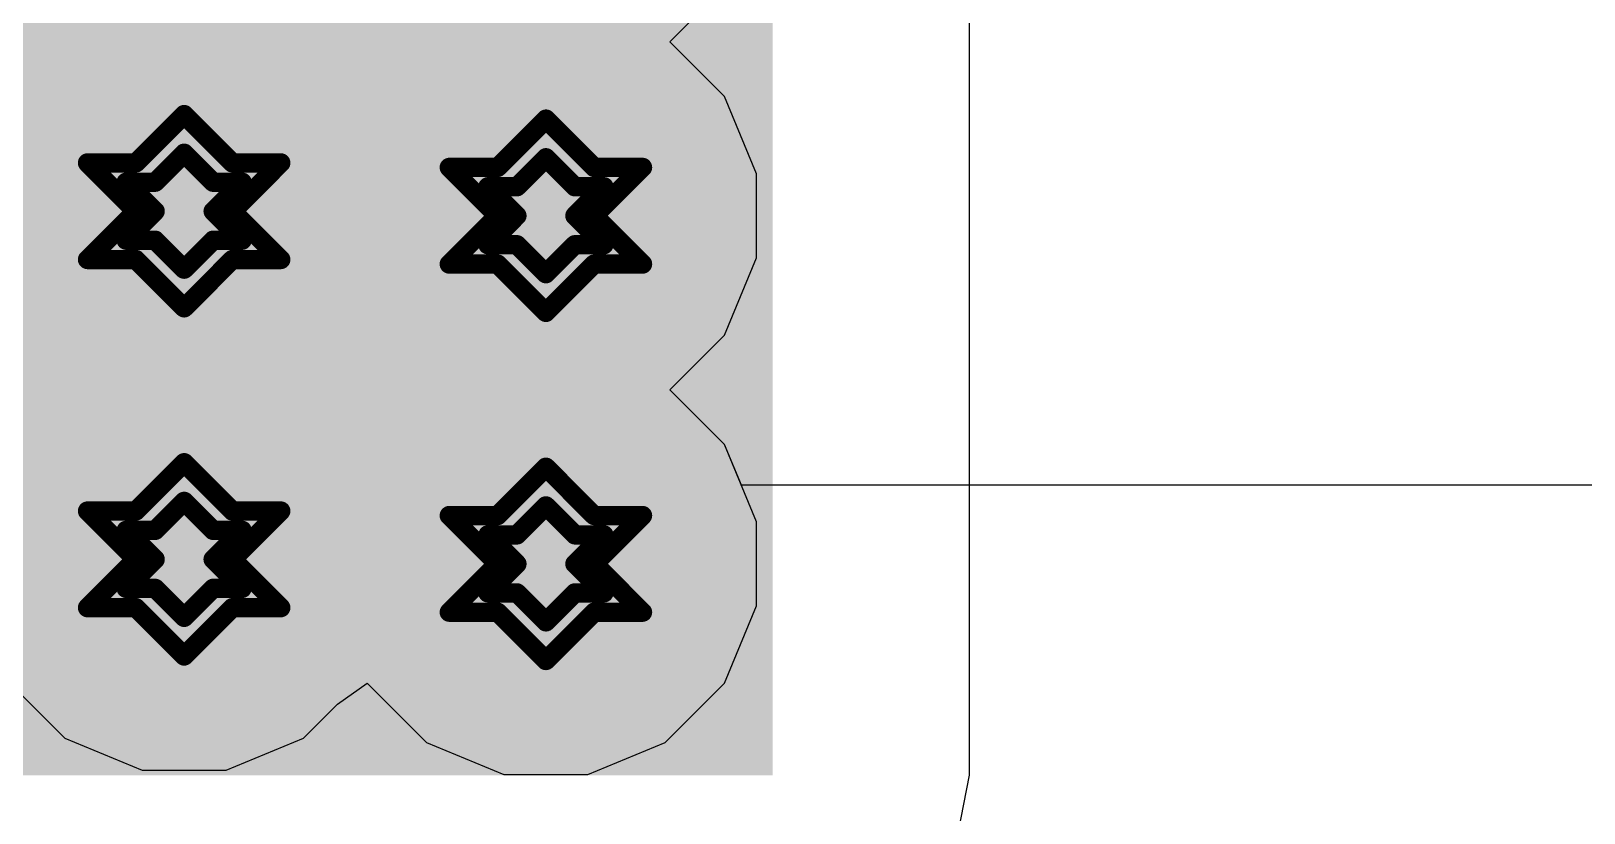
# Model space of a CAD drawing. Header units: inches. Extents: x -5 to 5328, y -4 to 5281.
# Drawn here: x 124.144 to 128.226, y 52.903 to 54.957 of the extents above; entities that cross this region are included whole.
import ezdxf

# ---------------------------------------------------------------- set-up
doc = ezdxf.new("R2010")
doc.units = ezdxf.units.IN
for name, color, linetype in [('Bottom Layer', 5, 'Continuous'), ('Bottom Solder', 6, 'Continuous'), ('Drill Drawing', 1, 'Continuous'), ('Layer 1', 16, 'Continuous'), ('Layer 2', 76, 'Continuous'), ('Top Layer', 1, 'Continuous'), ('Top Solder', 216, 'Continuous'), ('Via Holes', 16, 'Continuous')]:
    doc.layers.add(name, color=color, linetype=linetype)

msp = doc.modelspace()

# ---------------------------------------------------------------- hatches: boundary and pattern name
at = {"layer": 'Bottom Layer'}
h = msp.add_hatch(color=5, dxfattribs=at)
edge = h.paths.add_edge_path()
edge.add_arc((124.5463, 54.484), 0.3, 0, 360)
h = msp.add_hatch(color=5, dxfattribs=at)
edge = h.paths.add_edge_path()
edge.add_arc((125.4973, 54.4721), 0.3, 0, 360)
h = msp.add_hatch(color=5, dxfattribs=at)
edge = h.paths.add_edge_path()
edge.add_arc((124.5463, 53.569), 0.3, 0, 360)
h = msp.add_hatch(color=5, dxfattribs=at)
edge = h.paths.add_edge_path()
edge.add_arc((125.4973, 53.5571), 0.3, 0, 360)
at = {"layer": 'Bottom Solder'}
h = msp.add_hatch(color=6, dxfattribs=at)
edge = h.paths.add_edge_path()
edge.add_arc((124.5463, 54.484), 0.4016, 0, 360)
h = msp.add_hatch(color=6, dxfattribs=at)
edge = h.paths.add_edge_path()
edge.add_arc((125.4973, 54.4721), 0.4016, 0, 360)
h = msp.add_hatch(color=6, dxfattribs=at)
edge = h.paths.add_edge_path()
edge.add_arc((124.5463, 53.569), 0.4016, 0, 360)
h = msp.add_hatch(color=6, dxfattribs=at)
edge = h.paths.add_edge_path()
edge.add_arc((125.4973, 53.5571), 0.4016, 0, 360)
at = {"layer": 'Layer 1'}
h = msp.add_hatch(color=16, dxfattribs=at)
edge = h.paths.add_edge_path()
edge.add_arc((124.5463, 54.484), 0.3, 0, 360)
h = msp.add_hatch(color=16, dxfattribs=at)
edge = h.paths.add_edge_path()
edge.add_arc((125.4973, 54.4721), 0.3, 0, 360)
h = msp.add_hatch(color=16, dxfattribs=at)
edge = h.paths.add_edge_path()
edge.add_arc((124.5463, 53.569), 0.3, 0, 360)
h = msp.add_hatch(color=16, dxfattribs=at)
edge = h.paths.add_edge_path()
edge.add_arc((125.4973, 53.5571), 0.3, 0, 360)
at = {"layer": 'Layer 2'}
h = msp.add_hatch(color=76, dxfattribs=at)
edge = h.paths.add_edge_path()
edge.add_arc((124.5463, 54.484), 0.3, 0, 360)
h = msp.add_hatch(color=76, dxfattribs=at)
edge = h.paths.add_edge_path()
edge.add_arc((125.4973, 54.4721), 0.3, 0, 360)
h = msp.add_hatch(color=76, dxfattribs=at)
edge = h.paths.add_edge_path()
edge.add_arc((124.5463, 53.569), 0.3, 0, 360)
h = msp.add_hatch(color=76, dxfattribs=at)
edge = h.paths.add_edge_path()
edge.add_arc((125.4973, 53.5571), 0.3, 0, 360)
at = {"layer": 'Top Layer'}
msp.add_hatch(color=1, dxfattribs=at).paths.add_polyline_path([(115.5013, 53.0016), (126.0931, 53.0016), (126.0931, 56.8122), (115.5013, 56.8122)])
h = msp.add_hatch(color=1, dxfattribs=at)
edge = h.paths.add_edge_path()
edge.add_arc((124.5463, 54.484), 0.3, 0, 360)
h = msp.add_hatch(color=1, dxfattribs=at)
edge = h.paths.add_edge_path()
edge.add_arc((125.4973, 54.4721), 0.3, 0, 360)
h = msp.add_hatch(color=1, dxfattribs=at)
edge = h.paths.add_edge_path()
edge.add_arc((124.5463, 53.569), 0.3, 0, 360)
h = msp.add_hatch(color=1, dxfattribs=at)
edge = h.paths.add_edge_path()
edge.add_arc((125.4973, 53.5571), 0.3, 0, 360)
at = {"layer": 'Top Solder'}
h = msp.add_hatch(color=216, dxfattribs=at)
edge = h.paths.add_edge_path()
edge.add_arc((124.5463, 54.484), 0.4016, 0, 360)
h = msp.add_hatch(color=216, dxfattribs=at)
edge = h.paths.add_edge_path()
edge.add_arc((125.4973, 54.4721), 0.4016, 0, 360)
h = msp.add_hatch(color=216, dxfattribs=at)
edge = h.paths.add_edge_path()
edge.add_arc((124.5463, 53.569), 0.4016, 0, 360)
h = msp.add_hatch(color=216, dxfattribs=at)
edge = h.paths.add_edge_path()
edge.add_arc((125.4973, 53.5571), 0.4016, 0, 360)
at = {"layer": 'Via Holes'}
h = msp.add_hatch(color=7, dxfattribs=at)
edge = h.paths.add_edge_path()
edge.add_arc((124.5463, 54.484), 0.15, 0, 360)
h = msp.add_hatch(color=7, dxfattribs=at)
edge = h.paths.add_edge_path()
edge.add_arc((125.4973, 54.4721), 0.15, 0, 360)
h = msp.add_hatch(color=7, dxfattribs=at)
edge = h.paths.add_edge_path()
edge.add_arc((124.5463, 53.569), 0.15, 0, 360)
h = msp.add_hatch(color=7, dxfattribs=at)
edge = h.paths.add_edge_path()
edge.add_arc((125.4973, 53.5571), 0.15, 0, 360)

# ---------------------------------------------------------------- linework, layer by layer
at = {"layer": 'Drill Drawing'}
for points in [[(124.4193, 54.611, 0.0508, 0.0508, 0), (124.5463, 54.738, 0.0508, 0.0508, 0)], [(124.5463, 54.738, 0.0508, 0.0508, 0), (124.6733, 54.611, 0.0508, 0.0508, 0)], [(125.3703, 54.5991, 0.0508, 0.0508, 0), (125.4973, 54.7261, 0.0508, 0.0508, 0)], [(125.4973, 54.7261, 0.0508, 0.0508, 0), (125.6243, 54.5991, 0.0508, 0.0508, 0)], [(124.4701, 54.5602, 0.0508, 0.0508, 0), (124.5463, 54.6364, 0.0508, 0.0508, 0)], [(124.5463, 54.6364, 0.0508, 0.0508, 0), (124.6225, 54.5602, 0.0508, 0.0508, 0)], [(124.2923, 54.611, 0.0508, 0.0508, 0), (124.4193, 54.484, 0.0508, 0.0508, 0)], [(124.2923, 54.611, 0.0508, 0.0508, 0), (124.4193, 54.611, 0.0508, 0.0508, 0)], [(124.6733, 54.611, 0.0508, 0.0508, 0), (124.8003, 54.611, 0.0508, 0.0508, 0)], [(124.6733, 54.484, 0.0508, 0.0508, 0), (124.8003, 54.611, 0.0508, 0.0508, 0)], [(125.2433, 54.5991, 0.0508, 0.0508, 0), (125.3703, 54.4721, 0.0508, 0.0508, 0)], [(125.2433, 54.5991, 0.0508, 0.0508, 0), (125.3703, 54.5991, 0.0508, 0.0508, 0)], [(125.4211, 54.5483, 0.0508, 0.0508, 0), (125.4973, 54.6245, 0.0508, 0.0508, 0)], [(125.4973, 54.6245, 0.0508, 0.0508, 0), (125.5735, 54.5483, 0.0508, 0.0508, 0)], [(125.6243, 54.5991, 0.0508, 0.0508, 0), (125.7513, 54.5991, 0.0508, 0.0508, 0)], [(125.6243, 54.4721, 0.0508, 0.0508, 0), (125.7513, 54.5991, 0.0508, 0.0508, 0)], [(124.3939, 54.5602, 0.0508, 0.0508, 0), (124.4701, 54.484, 0.0508, 0.0508, 0)], [(124.3939, 54.5602, 0.0508, 0.0508, 0), (124.4701, 54.5602, 0.0508, 0.0508, 0)], [(124.6225, 54.5602, 0.0508, 0.0508, 0), (124.6987, 54.5602, 0.0508, 0.0508, 0)], [(124.6225, 54.484, 0.0508, 0.0508, 0), (124.6987, 54.5602, 0.0508, 0.0508, 0)], [(125.3449, 54.5483, 0.0508, 0.0508, 0), (125.4211, 54.4721, 0.0508, 0.0508, 0)], [(125.3449, 54.5483, 0.0508, 0.0508, 0), (125.4211, 54.5483, 0.0508, 0.0508, 0)], [(125.5735, 54.5483, 0.0508, 0.0508, 0), (125.6497, 54.5483, 0.0508, 0.0508, 0)], [(125.5735, 54.4721, 0.0508, 0.0508, 0), (125.6497, 54.5483, 0.0508, 0.0508, 0)], [(124.2923, 54.357, 0.0508, 0.0508, 0), (124.4193, 54.484, 0.0508, 0.0508, 0)], [(124.3939, 54.4078, 0.0508, 0.0508, 0), (124.4701, 54.484, 0.0508, 0.0508, 0)], [(124.6225, 54.484, 0.0508, 0.0508, 0), (124.6987, 54.4078, 0.0508, 0.0508, 0)], [(124.6733, 54.484, 0.0508, 0.0508, 0), (124.8003, 54.357, 0.0508, 0.0508, 0)], [(125.2433, 54.3451, 0.0508, 0.0508, 0), (125.3703, 54.4721, 0.0508, 0.0508, 0)], [(125.3449, 54.3959, 0.0508, 0.0508, 0), (125.4211, 54.4721, 0.0508, 0.0508, 0)], [(125.5735, 54.4721, 0.0508, 0.0508, 0), (125.6497, 54.3959, 0.0508, 0.0508, 0)], [(125.6243, 54.4721, 0.0508, 0.0508, 0), (125.7513, 54.3451, 0.0508, 0.0508, 0)], [(124.3939, 54.4078, 0.0508, 0.0508, 0), (124.4701, 54.4078, 0.0508, 0.0508, 0)], [(124.4701, 54.4078, 0.0508, 0.0508, 0), (124.5463, 54.3316, 0.0508, 0.0508, 0)], [(124.5463, 54.3316, 0.0508, 0.0508, 0), (124.6225, 54.4078, 0.0508, 0.0508, 0)], [(124.6225, 54.4078, 0.0508, 0.0508, 0), (124.6987, 54.4078, 0.0508, 0.0508, 0)], [(125.3449, 54.3959, 0.0508, 0.0508, 0), (125.4211, 54.3959, 0.0508, 0.0508, 0)], [(125.4211, 54.3959, 0.0508, 0.0508, 0), (125.4973, 54.3197, 0.0508, 0.0508, 0)], [(125.4973, 54.3197, 0.0508, 0.0508, 0), (125.5735, 54.3959, 0.0508, 0.0508, 0)], [(125.5735, 54.3959, 0.0508, 0.0508, 0), (125.6497, 54.3959, 0.0508, 0.0508, 0)], [(124.2923, 54.357, 0.0508, 0.0508, 0), (124.4193, 54.357, 0.0508, 0.0508, 0)], [(124.4193, 54.357, 0.0508, 0.0508, 0), (124.5463, 54.23, 0.0508, 0.0508, 0)], [(124.5463, 54.23, 0.0508, 0.0508, 0), (124.6733, 54.357, 0.0508, 0.0508, 0)], [(124.6733, 54.357, 0.0508, 0.0508, 0), (124.8003, 54.357, 0.0508, 0.0508, 0)], [(125.2433, 54.3451, 0.0508, 0.0508, 0), (125.3703, 54.3451, 0.0508, 0.0508, 0)], [(125.3703, 54.3451, 0.0508, 0.0508, 0), (125.4973, 54.2181, 0.0508, 0.0508, 0)], [(125.4973, 54.2181, 0.0508, 0.0508, 0), (125.6243, 54.3451, 0.0508, 0.0508, 0)], [(125.6243, 54.3451, 0.0508, 0.0508, 0), (125.7513, 54.3451, 0.0508, 0.0508, 0)], [(124.4193, 53.696, 0.0508, 0.0508, 0), (124.5463, 53.823, 0.0508, 0.0508, 0)], [(124.5463, 53.823, 0.0508, 0.0508, 0), (124.6733, 53.696, 0.0508, 0.0508, 0)], [(125.3703, 53.6841, 0.0508, 0.0508, 0), (125.4973, 53.8111, 0.0508, 0.0508, 0)], [(125.4973, 53.8111, 0.0508, 0.0508, 0), (125.6243, 53.6841, 0.0508, 0.0508, 0)], [(124.4701, 53.6452, 0.0508, 0.0508, 0), (124.5463, 53.7214, 0.0508, 0.0508, 0)], [(124.5463, 53.7214, 0.0508, 0.0508, 0), (124.6225, 53.6452, 0.0508, 0.0508, 0)], [(125.4211, 53.6333, 0.0508, 0.0508, 0), (125.4973, 53.7095, 0.0508, 0.0508, 0)], [(125.4973, 53.7095, 0.0508, 0.0508, 0), (125.5735, 53.6333, 0.0508, 0.0508, 0)], [(124.2923, 53.696, 0.0508, 0.0508, 0), (124.4193, 53.569, 0.0508, 0.0508, 0)], [(124.2923, 53.696, 0.0508, 0.0508, 0), (124.4193, 53.696, 0.0508, 0.0508, 0)], [(124.6733, 53.696, 0.0508, 0.0508, 0), (124.8003, 53.696, 0.0508, 0.0508, 0)], [(124.6733, 53.569, 0.0508, 0.0508, 0), (124.8003, 53.696, 0.0508, 0.0508, 0)], [(125.2433, 53.6841, 0.0508, 0.0508, 0), (125.3703, 53.5571, 0.0508, 0.0508, 0)], [(125.2433, 53.6841, 0.0508, 0.0508, 0), (125.3703, 53.6841, 0.0508, 0.0508, 0)], [(125.6243, 53.6841, 0.0508, 0.0508, 0), (125.7513, 53.6841, 0.0508, 0.0508, 0)], [(125.6243, 53.5571, 0.0508, 0.0508, 0), (125.7513, 53.6841, 0.0508, 0.0508, 0)], [(124.3939, 53.6452, 0.0508, 0.0508, 0), (124.4701, 53.569, 0.0508, 0.0508, 0)], [(124.3939, 53.6452, 0.0508, 0.0508, 0), (124.4701, 53.6452, 0.0508, 0.0508, 0)], [(124.6225, 53.6452, 0.0508, 0.0508, 0), (124.6987, 53.6452, 0.0508, 0.0508, 0)], [(124.6225, 53.569, 0.0508, 0.0508, 0), (124.6987, 53.6452, 0.0508, 0.0508, 0)], [(125.3449, 53.6333, 0.0508, 0.0508, 0), (125.4211, 53.5571, 0.0508, 0.0508, 0)], [(125.3449, 53.6333, 0.0508, 0.0508, 0), (125.4211, 53.6333, 0.0508, 0.0508, 0)], [(125.5735, 53.6333, 0.0508, 0.0508, 0), (125.6497, 53.6333, 0.0508, 0.0508, 0)], [(125.5735, 53.5571, 0.0508, 0.0508, 0), (125.6497, 53.6333, 0.0508, 0.0508, 0)], [(124.2923, 53.442, 0.0508, 0.0508, 0), (124.4193, 53.569, 0.0508, 0.0508, 0)], [(124.3939, 53.4928, 0.0508, 0.0508, 0), (124.4701, 53.569, 0.0508, 0.0508, 0)], [(124.6225, 53.569, 0.0508, 0.0508, 0), (124.6987, 53.4928, 0.0508, 0.0508, 0)], [(124.6733, 53.569, 0.0508, 0.0508, 0), (124.8003, 53.442, 0.0508, 0.0508, 0)], [(125.2433, 53.4301, 0.0508, 0.0508, 0), (125.3703, 53.5571, 0.0508, 0.0508, 0)], [(125.3449, 53.4809, 0.0508, 0.0508, 0), (125.4211, 53.5571, 0.0508, 0.0508, 0)], [(125.5735, 53.5571, 0.0508, 0.0508, 0), (125.6497, 53.4809, 0.0508, 0.0508, 0)], [(125.6243, 53.5571, 0.0508, 0.0508, 0), (125.7513, 53.4301, 0.0508, 0.0508, 0)], [(124.3939, 53.4928, 0.0508, 0.0508, 0), (124.4701, 53.4928, 0.0508, 0.0508, 0)], [(124.4701, 53.4928, 0.0508, 0.0508, 0), (124.5463, 53.4166, 0.0508, 0.0508, 0)], [(124.5463, 53.4166, 0.0508, 0.0508, 0), (124.6225, 53.4928, 0.0508, 0.0508, 0)], [(124.6225, 53.4928, 0.0508, 0.0508, 0), (124.6987, 53.4928, 0.0508, 0.0508, 0)], [(125.3449, 53.4809, 0.0508, 0.0508, 0), (125.4211, 53.4809, 0.0508, 0.0508, 0)], [(125.4211, 53.4809, 0.0508, 0.0508, 0), (125.4973, 53.4047, 0.0508, 0.0508, 0)], [(125.4973, 53.4047, 0.0508, 0.0508, 0), (125.5735, 53.4809, 0.0508, 0.0508, 0)], [(125.5735, 53.4809, 0.0508, 0.0508, 0), (125.6497, 53.4809, 0.0508, 0.0508, 0)], [(124.2923, 53.442, 0.0508, 0.0508, 0), (124.4193, 53.442, 0.0508, 0.0508, 0)], [(124.4193, 53.442, 0.0508, 0.0508, 0), (124.5463, 53.315, 0.0508, 0.0508, 0)], [(124.5463, 53.315, 0.0508, 0.0508, 0), (124.6733, 53.442, 0.0508, 0.0508, 0)], [(124.6733, 53.442, 0.0508, 0.0508, 0), (124.8003, 53.442, 0.0508, 0.0508, 0)], [(125.2433, 53.4301, 0.0508, 0.0508, 0), (125.3703, 53.4301, 0.0508, 0.0508, 0)], [(125.3703, 53.4301, 0.0508, 0.0508, 0), (125.4973, 53.3031, 0.0508, 0.0508, 0)], [(125.4973, 53.3031, 0.0508, 0.0508, 0), (125.6243, 53.4301, 0.0508, 0.0508, 0)], [(125.6243, 53.4301, 0.0508, 0.0508, 0), (125.7513, 53.4301, 0.0508, 0.0508, 0)]]:
    msp.add_lwpolyline(points, format="xyseb", dxfattribs=at)
for points in [[(124.5336, 54.738, 0.0254, 0.0254, 1), (124.559, 54.738, 0.0254, 0.0254, 1)], [(124.5336, 54.738, 0.0254, 0.0254, 1), (124.559, 54.738, 0.0254, 0.0254, 1)], [(125.4846, 54.7261, 0.0254, 0.0254, 1), (125.51, 54.7261, 0.0254, 0.0254, 1)], [(125.4846, 54.7261, 0.0254, 0.0254, 1), (125.51, 54.7261, 0.0254, 0.0254, 1)], [(124.5336, 54.6364, 0.0254, 0.0254, 1), (124.559, 54.6364, 0.0254, 0.0254, 1)], [(124.5336, 54.6364, 0.0254, 0.0254, 1), (124.559, 54.6364, 0.0254, 0.0254, 1)], [(124.2796, 54.611, 0.0254, 0.0254, 1), (124.305, 54.611, 0.0254, 0.0254, 1)], [(124.2796, 54.611, 0.0254, 0.0254, 1), (124.305, 54.611, 0.0254, 0.0254, 1)], [(124.4066, 54.611, 0.0254, 0.0254, 1), (124.432, 54.611, 0.0254, 0.0254, 1)], [(124.4066, 54.611, 0.0254, 0.0254, 1), (124.432, 54.611, 0.0254, 0.0254, 1)], [(124.6606, 54.611, 0.0254, 0.0254, 1), (124.686, 54.611, 0.0254, 0.0254, 1)], [(124.6606, 54.611, 0.0254, 0.0254, 1), (124.686, 54.611, 0.0254, 0.0254, 1)], [(124.7876, 54.611, 0.0254, 0.0254, 1), (124.813, 54.611, 0.0254, 0.0254, 1)], [(124.7876, 54.611, 0.0254, 0.0254, 1), (124.813, 54.611, 0.0254, 0.0254, 1)], [(125.2306, 54.5991, 0.0254, 0.0254, 1), (125.256, 54.5991, 0.0254, 0.0254, 1)], [(125.2306, 54.5991, 0.0254, 0.0254, 1), (125.256, 54.5991, 0.0254, 0.0254, 1)], [(125.3576, 54.5991, 0.0254, 0.0254, 1), (125.383, 54.5991, 0.0254, 0.0254, 1)], [(125.3576, 54.5991, 0.0254, 0.0254, 1), (125.383, 54.5991, 0.0254, 0.0254, 1)], [(125.4846, 54.6245, 0.0254, 0.0254, 1), (125.51, 54.6245, 0.0254, 0.0254, 1)], [(125.4846, 54.6245, 0.0254, 0.0254, 1), (125.51, 54.6245, 0.0254, 0.0254, 1)], [(125.6116, 54.5991, 0.0254, 0.0254, 1), (125.637, 54.5991, 0.0254, 0.0254, 1)], [(125.6116, 54.5991, 0.0254, 0.0254, 1), (125.637, 54.5991, 0.0254, 0.0254, 1)], [(125.7386, 54.5991, 0.0254, 0.0254, 1), (125.764, 54.5991, 0.0254, 0.0254, 1)], [(125.7386, 54.5991, 0.0254, 0.0254, 1), (125.764, 54.5991, 0.0254, 0.0254, 1)], [(124.3812, 54.5602, 0.0254, 0.0254, 1), (124.4066, 54.5602, 0.0254, 0.0254, 1)], [(124.3812, 54.5602, 0.0254, 0.0254, 1), (124.4066, 54.5602, 0.0254, 0.0254, 1)], [(124.4574, 54.5602, 0.0254, 0.0254, 1), (124.4828, 54.5602, 0.0254, 0.0254, 1)], [(124.4574, 54.5602, 0.0254, 0.0254, 1), (124.4828, 54.5602, 0.0254, 0.0254, 1)], [(124.6098, 54.5602, 0.0254, 0.0254, 1), (124.6352, 54.5602, 0.0254, 0.0254, 1)], [(124.6098, 54.5602, 0.0254, 0.0254, 1), (124.6352, 54.5602, 0.0254, 0.0254, 1)], [(124.686, 54.5602, 0.0254, 0.0254, 1), (124.7114, 54.5602, 0.0254, 0.0254, 1)], [(124.686, 54.5602, 0.0254, 0.0254, 1), (124.7114, 54.5602, 0.0254, 0.0254, 1)], [(125.3322, 54.5483, 0.0254, 0.0254, 1), (125.3576, 54.5483, 0.0254, 0.0254, 1)], [(125.3322, 54.5483, 0.0254, 0.0254, 1), (125.3576, 54.5483, 0.0254, 0.0254, 1)], [(125.4084, 54.5483, 0.0254, 0.0254, 1), (125.4338, 54.5483, 0.0254, 0.0254, 1)], [(125.4084, 54.5483, 0.0254, 0.0254, 1), (125.4338, 54.5483, 0.0254, 0.0254, 1)], [(125.5608, 54.5483, 0.0254, 0.0254, 1), (125.5862, 54.5483, 0.0254, 0.0254, 1)], [(125.5608, 54.5483, 0.0254, 0.0254, 1), (125.5862, 54.5483, 0.0254, 0.0254, 1)], [(125.637, 54.5483, 0.0254, 0.0254, 1), (125.6624, 54.5483, 0.0254, 0.0254, 1)], [(125.637, 54.5483, 0.0254, 0.0254, 1), (125.6624, 54.5483, 0.0254, 0.0254, 1)], [(124.4066, 54.484, 0.0254, 0.0254, 1), (124.432, 54.484, 0.0254, 0.0254, 1)], [(124.4066, 54.484, 0.0254, 0.0254, 1), (124.432, 54.484, 0.0254, 0.0254, 1)], [(124.4574, 54.484, 0.0254, 0.0254, 1), (124.4828, 54.484, 0.0254, 0.0254, 1)], [(124.4574, 54.484, 0.0254, 0.0254, 1), (124.4828, 54.484, 0.0254, 0.0254, 1)], [(124.6098, 54.484, 0.0254, 0.0254, 1), (124.6352, 54.484, 0.0254, 0.0254, 1)], [(124.6098, 54.484, 0.0254, 0.0254, 1), (124.6352, 54.484, 0.0254, 0.0254, 1)], [(124.6606, 54.484, 0.0254, 0.0254, 1), (124.686, 54.484, 0.0254, 0.0254, 1)], [(124.6606, 54.484, 0.0254, 0.0254, 1), (124.686, 54.484, 0.0254, 0.0254, 1)], [(125.3576, 54.4721, 0.0254, 0.0254, 1), (125.383, 54.4721, 0.0254, 0.0254, 1)], [(125.3576, 54.4721, 0.0254, 0.0254, 1), (125.383, 54.4721, 0.0254, 0.0254, 1)], [(125.4084, 54.4721, 0.0254, 0.0254, 1), (125.4338, 54.4721, 0.0254, 0.0254, 1)], [(125.4084, 54.4721, 0.0254, 0.0254, 1), (125.4338, 54.4721, 0.0254, 0.0254, 1)], [(125.5608, 54.4721, 0.0254, 0.0254, 1), (125.5862, 54.4721, 0.0254, 0.0254, 1)], [(125.5608, 54.4721, 0.0254, 0.0254, 1), (125.5862, 54.4721, 0.0254, 0.0254, 1)], [(125.6116, 54.4721, 0.0254, 0.0254, 1), (125.637, 54.4721, 0.0254, 0.0254, 1)], [(125.6116, 54.4721, 0.0254, 0.0254, 1), (125.637, 54.4721, 0.0254, 0.0254, 1)], [(124.3812, 54.4078, 0.0254, 0.0254, 1), (124.4066, 54.4078, 0.0254, 0.0254, 1)], [(124.3812, 54.4078, 0.0254, 0.0254, 1), (124.4066, 54.4078, 0.0254, 0.0254, 1)], [(124.4574, 54.4078, 0.0254, 0.0254, 1), (124.4828, 54.4078, 0.0254, 0.0254, 1)], [(124.4574, 54.4078, 0.0254, 0.0254, 1), (124.4828, 54.4078, 0.0254, 0.0254, 1)], [(124.6098, 54.4078, 0.0254, 0.0254, 1), (124.6352, 54.4078, 0.0254, 0.0254, 1)], [(124.6098, 54.4078, 0.0254, 0.0254, 1), (124.6352, 54.4078, 0.0254, 0.0254, 1)], [(124.686, 54.4078, 0.0254, 0.0254, 1), (124.7114, 54.4078, 0.0254, 0.0254, 1)], [(124.686, 54.4078, 0.0254, 0.0254, 1), (124.7114, 54.4078, 0.0254, 0.0254, 1)], [(125.3322, 54.3959, 0.0254, 0.0254, 1), (125.3576, 54.3959, 0.0254, 0.0254, 1)], [(125.3322, 54.3959, 0.0254, 0.0254, 1), (125.3576, 54.3959, 0.0254, 0.0254, 1)], [(125.4084, 54.3959, 0.0254, 0.0254, 1), (125.4338, 54.3959, 0.0254, 0.0254, 1)], [(125.4084, 54.3959, 0.0254, 0.0254, 1), (125.4338, 54.3959, 0.0254, 0.0254, 1)], [(125.5608, 54.3959, 0.0254, 0.0254, 1), (125.5862, 54.3959, 0.0254, 0.0254, 1)], [(125.5608, 54.3959, 0.0254, 0.0254, 1), (125.5862, 54.3959, 0.0254, 0.0254, 1)], [(125.637, 54.3959, 0.0254, 0.0254, 1), (125.6624, 54.3959, 0.0254, 0.0254, 1)], [(125.637, 54.3959, 0.0254, 0.0254, 1), (125.6624, 54.3959, 0.0254, 0.0254, 1)], [(124.2796, 54.357, 0.0254, 0.0254, 1), (124.305, 54.357, 0.0254, 0.0254, 1)], [(124.2796, 54.357, 0.0254, 0.0254, 1), (124.305, 54.357, 0.0254, 0.0254, 1)], [(124.4066, 54.357, 0.0254, 0.0254, 1), (124.432, 54.357, 0.0254, 0.0254, 1)], [(124.4066, 54.357, 0.0254, 0.0254, 1), (124.432, 54.357, 0.0254, 0.0254, 1)], [(124.6606, 54.357, 0.0254, 0.0254, 1), (124.686, 54.357, 0.0254, 0.0254, 1)], [(124.6606, 54.357, 0.0254, 0.0254, 1), (124.686, 54.357, 0.0254, 0.0254, 1)], [(124.7876, 54.357, 0.0254, 0.0254, 1), (124.813, 54.357, 0.0254, 0.0254, 1)], [(124.7876, 54.357, 0.0254, 0.0254, 1), (124.813, 54.357, 0.0254, 0.0254, 1)], [(124.5336, 54.3316, 0.0254, 0.0254, 1), (124.559, 54.3316, 0.0254, 0.0254, 1)], [(124.5336, 54.3316, 0.0254, 0.0254, 1), (124.559, 54.3316, 0.0254, 0.0254, 1)], [(125.2306, 54.3451, 0.0254, 0.0254, 1), (125.256, 54.3451, 0.0254, 0.0254, 1)], [(125.2306, 54.3451, 0.0254, 0.0254, 1), (125.256, 54.3451, 0.0254, 0.0254, 1)], [(125.3576, 54.3451, 0.0254, 0.0254, 1), (125.383, 54.3451, 0.0254, 0.0254, 1)], [(125.3576, 54.3451, 0.0254, 0.0254, 1), (125.383, 54.3451, 0.0254, 0.0254, 1)], [(125.4846, 54.3197, 0.0254, 0.0254, 1), (125.51, 54.3197, 0.0254, 0.0254, 1)], [(125.4846, 54.3197, 0.0254, 0.0254, 1), (125.51, 54.3197, 0.0254, 0.0254, 1)], [(125.6116, 54.3451, 0.0254, 0.0254, 1), (125.637, 54.3451, 0.0254, 0.0254, 1)], [(125.6116, 54.3451, 0.0254, 0.0254, 1), (125.637, 54.3451, 0.0254, 0.0254, 1)], [(125.7386, 54.3451, 0.0254, 0.0254, 1), (125.764, 54.3451, 0.0254, 0.0254, 1)], [(125.7386, 54.3451, 0.0254, 0.0254, 1), (125.764, 54.3451, 0.0254, 0.0254, 1)], [(124.5336, 54.23, 0.0254, 0.0254, 1), (124.559, 54.23, 0.0254, 0.0254, 1)], [(124.5336, 54.23, 0.0254, 0.0254, 1), (124.559, 54.23, 0.0254, 0.0254, 1)], [(125.4846, 54.2181, 0.0254, 0.0254, 1), (125.51, 54.2181, 0.0254, 0.0254, 1)], [(125.4846, 54.2181, 0.0254, 0.0254, 1), (125.51, 54.2181, 0.0254, 0.0254, 1)], [(124.5336, 53.823, 0.0254, 0.0254, 1), (124.559, 53.823, 0.0254, 0.0254, 1)], [(124.5336, 53.823, 0.0254, 0.0254, 1), (124.559, 53.823, 0.0254, 0.0254, 1)], [(125.4846, 53.8111, 0.0254, 0.0254, 1), (125.51, 53.8111, 0.0254, 0.0254, 1)], [(125.4846, 53.8111, 0.0254, 0.0254, 1), (125.51, 53.8111, 0.0254, 0.0254, 1)], [(124.5336, 53.7214, 0.0254, 0.0254, 1), (124.559, 53.7214, 0.0254, 0.0254, 1)], [(124.5336, 53.7214, 0.0254, 0.0254, 1), (124.559, 53.7214, 0.0254, 0.0254, 1)], [(125.4846, 53.7095, 0.0254, 0.0254, 1), (125.51, 53.7095, 0.0254, 0.0254, 1)], [(125.4846, 53.7095, 0.0254, 0.0254, 1), (125.51, 53.7095, 0.0254, 0.0254, 1)], [(124.2796, 53.696, 0.0254, 0.0254, 1), (124.305, 53.696, 0.0254, 0.0254, 1)], [(124.2796, 53.696, 0.0254, 0.0254, 1), (124.305, 53.696, 0.0254, 0.0254, 1)], [(124.4066, 53.696, 0.0254, 0.0254, 1), (124.432, 53.696, 0.0254, 0.0254, 1)], [(124.4066, 53.696, 0.0254, 0.0254, 1), (124.432, 53.696, 0.0254, 0.0254, 1)], [(124.6606, 53.696, 0.0254, 0.0254, 1), (124.686, 53.696, 0.0254, 0.0254, 1)], [(124.6606, 53.696, 0.0254, 0.0254, 1), (124.686, 53.696, 0.0254, 0.0254, 1)], [(124.7876, 53.696, 0.0254, 0.0254, 1), (124.813, 53.696, 0.0254, 0.0254, 1)], [(124.7876, 53.696, 0.0254, 0.0254, 1), (124.813, 53.696, 0.0254, 0.0254, 1)], [(125.2306, 53.6841, 0.0254, 0.0254, 1), (125.256, 53.6841, 0.0254, 0.0254, 1)], [(125.2306, 53.6841, 0.0254, 0.0254, 1), (125.256, 53.6841, 0.0254, 0.0254, 1)], [(125.3576, 53.6841, 0.0254, 0.0254, 1), (125.383, 53.6841, 0.0254, 0.0254, 1)], [(125.3576, 53.6841, 0.0254, 0.0254, 1), (125.383, 53.6841, 0.0254, 0.0254, 1)], [(125.6116, 53.6841, 0.0254, 0.0254, 1), (125.637, 53.6841, 0.0254, 0.0254, 1)], [(125.6116, 53.6841, 0.0254, 0.0254, 1), (125.637, 53.6841, 0.0254, 0.0254, 1)], [(125.7386, 53.6841, 0.0254, 0.0254, 1), (125.764, 53.6841, 0.0254, 0.0254, 1)], [(125.7386, 53.6841, 0.0254, 0.0254, 1), (125.764, 53.6841, 0.0254, 0.0254, 1)], [(124.3812, 53.6452, 0.0254, 0.0254, 1), (124.4066, 53.6452, 0.0254, 0.0254, 1)], [(124.3812, 53.6452, 0.0254, 0.0254, 1), (124.4066, 53.6452, 0.0254, 0.0254, 1)], [(124.4574, 53.6452, 0.0254, 0.0254, 1), (124.4828, 53.6452, 0.0254, 0.0254, 1)], [(124.4574, 53.6452, 0.0254, 0.0254, 1), (124.4828, 53.6452, 0.0254, 0.0254, 1)], [(124.6098, 53.6452, 0.0254, 0.0254, 1), (124.6352, 53.6452, 0.0254, 0.0254, 1)], [(124.6098, 53.6452, 0.0254, 0.0254, 1), (124.6352, 53.6452, 0.0254, 0.0254, 1)], [(124.686, 53.6452, 0.0254, 0.0254, 1), (124.7114, 53.6452, 0.0254, 0.0254, 1)], [(124.686, 53.6452, 0.0254, 0.0254, 1), (124.7114, 53.6452, 0.0254, 0.0254, 1)], [(125.3322, 53.6333, 0.0254, 0.0254, 1), (125.3576, 53.6333, 0.0254, 0.0254, 1)], [(125.3322, 53.6333, 0.0254, 0.0254, 1), (125.3576, 53.6333, 0.0254, 0.0254, 1)], [(125.4084, 53.6333, 0.0254, 0.0254, 1), (125.4338, 53.6333, 0.0254, 0.0254, 1)], [(125.4084, 53.6333, 0.0254, 0.0254, 1), (125.4338, 53.6333, 0.0254, 0.0254, 1)], [(125.5608, 53.6333, 0.0254, 0.0254, 1), (125.5862, 53.6333, 0.0254, 0.0254, 1)], [(125.5608, 53.6333, 0.0254, 0.0254, 1), (125.5862, 53.6333, 0.0254, 0.0254, 1)], [(125.637, 53.6333, 0.0254, 0.0254, 1), (125.6624, 53.6333, 0.0254, 0.0254, 1)], [(125.637, 53.6333, 0.0254, 0.0254, 1), (125.6624, 53.6333, 0.0254, 0.0254, 1)], [(124.4066, 53.569, 0.0254, 0.0254, 1), (124.432, 53.569, 0.0254, 0.0254, 1)], [(124.4066, 53.569, 0.0254, 0.0254, 1), (124.432, 53.569, 0.0254, 0.0254, 1)], [(124.4574, 53.569, 0.0254, 0.0254, 1), (124.4828, 53.569, 0.0254, 0.0254, 1)], [(124.4574, 53.569, 0.0254, 0.0254, 1), (124.4828, 53.569, 0.0254, 0.0254, 1)], [(124.6098, 53.569, 0.0254, 0.0254, 1), (124.6352, 53.569, 0.0254, 0.0254, 1)], [(124.6098, 53.569, 0.0254, 0.0254, 1), (124.6352, 53.569, 0.0254, 0.0254, 1)], [(124.6606, 53.569, 0.0254, 0.0254, 1), (124.686, 53.569, 0.0254, 0.0254, 1)], [(124.6606, 53.569, 0.0254, 0.0254, 1), (124.686, 53.569, 0.0254, 0.0254, 1)], [(125.3576, 53.5571, 0.0254, 0.0254, 1), (125.383, 53.5571, 0.0254, 0.0254, 1)], [(125.3576, 53.5571, 0.0254, 0.0254, 1), (125.383, 53.5571, 0.0254, 0.0254, 1)], [(125.4084, 53.5571, 0.0254, 0.0254, 1), (125.4338, 53.5571, 0.0254, 0.0254, 1)], [(125.4084, 53.5571, 0.0254, 0.0254, 1), (125.4338, 53.5571, 0.0254, 0.0254, 1)], [(125.5608, 53.5571, 0.0254, 0.0254, 1), (125.5862, 53.5571, 0.0254, 0.0254, 1)], [(125.5608, 53.5571, 0.0254, 0.0254, 1), (125.5862, 53.5571, 0.0254, 0.0254, 1)], [(125.6116, 53.5571, 0.0254, 0.0254, 1), (125.637, 53.5571, 0.0254, 0.0254, 1)], [(125.6116, 53.5571, 0.0254, 0.0254, 1), (125.637, 53.5571, 0.0254, 0.0254, 1)], [(124.3812, 53.4928, 0.0254, 0.0254, 1), (124.4066, 53.4928, 0.0254, 0.0254, 1)], [(124.3812, 53.4928, 0.0254, 0.0254, 1), (124.4066, 53.4928, 0.0254, 0.0254, 1)], [(124.4574, 53.4928, 0.0254, 0.0254, 1), (124.4828, 53.4928, 0.0254, 0.0254, 1)], [(124.4574, 53.4928, 0.0254, 0.0254, 1), (124.4828, 53.4928, 0.0254, 0.0254, 1)], [(124.6098, 53.4928, 0.0254, 0.0254, 1), (124.6352, 53.4928, 0.0254, 0.0254, 1)], [(124.6098, 53.4928, 0.0254, 0.0254, 1), (124.6352, 53.4928, 0.0254, 0.0254, 1)], [(124.686, 53.4928, 0.0254, 0.0254, 1), (124.7114, 53.4928, 0.0254, 0.0254, 1)], [(124.686, 53.4928, 0.0254, 0.0254, 1), (124.7114, 53.4928, 0.0254, 0.0254, 1)], [(125.3322, 53.4809, 0.0254, 0.0254, 1), (125.3576, 53.4809, 0.0254, 0.0254, 1)], [(125.3322, 53.4809, 0.0254, 0.0254, 1), (125.3576, 53.4809, 0.0254, 0.0254, 1)], [(125.4084, 53.4809, 0.0254, 0.0254, 1), (125.4338, 53.4809, 0.0254, 0.0254, 1)], [(125.4084, 53.4809, 0.0254, 0.0254, 1), (125.4338, 53.4809, 0.0254, 0.0254, 1)], [(125.5608, 53.4809, 0.0254, 0.0254, 1), (125.5862, 53.4809, 0.0254, 0.0254, 1)], [(125.5608, 53.4809, 0.0254, 0.0254, 1), (125.5862, 53.4809, 0.0254, 0.0254, 1)], [(125.637, 53.4809, 0.0254, 0.0254, 1), (125.6624, 53.4809, 0.0254, 0.0254, 1)], [(125.637, 53.4809, 0.0254, 0.0254, 1), (125.6624, 53.4809, 0.0254, 0.0254, 1)], [(124.2796, 53.442, 0.0254, 0.0254, 1), (124.305, 53.442, 0.0254, 0.0254, 1)], [(124.2796, 53.442, 0.0254, 0.0254, 1), (124.305, 53.442, 0.0254, 0.0254, 1)], [(124.4066, 53.442, 0.0254, 0.0254, 1), (124.432, 53.442, 0.0254, 0.0254, 1)], [(124.4066, 53.442, 0.0254, 0.0254, 1), (124.432, 53.442, 0.0254, 0.0254, 1)], [(124.5336, 53.4166, 0.0254, 0.0254, 1), (124.559, 53.4166, 0.0254, 0.0254, 1)], [(124.5336, 53.4166, 0.0254, 0.0254, 1), (124.559, 53.4166, 0.0254, 0.0254, 1)], [(124.6606, 53.442, 0.0254, 0.0254, 1), (124.686, 53.442, 0.0254, 0.0254, 1)], [(124.6606, 53.442, 0.0254, 0.0254, 1), (124.686, 53.442, 0.0254, 0.0254, 1)], [(124.7876, 53.442, 0.0254, 0.0254, 1), (124.813, 53.442, 0.0254, 0.0254, 1)], [(124.7876, 53.442, 0.0254, 0.0254, 1), (124.813, 53.442, 0.0254, 0.0254, 1)], [(125.2306, 53.4301, 0.0254, 0.0254, 1), (125.256, 53.4301, 0.0254, 0.0254, 1)], [(125.2306, 53.4301, 0.0254, 0.0254, 1), (125.256, 53.4301, 0.0254, 0.0254, 1)], [(125.3576, 53.4301, 0.0254, 0.0254, 1), (125.383, 53.4301, 0.0254, 0.0254, 1)], [(125.3576, 53.4301, 0.0254, 0.0254, 1), (125.383, 53.4301, 0.0254, 0.0254, 1)], [(125.6116, 53.4301, 0.0254, 0.0254, 1), (125.637, 53.4301, 0.0254, 0.0254, 1)], [(125.6116, 53.4301, 0.0254, 0.0254, 1), (125.637, 53.4301, 0.0254, 0.0254, 1)], [(125.7386, 53.4301, 0.0254, 0.0254, 1), (125.764, 53.4301, 0.0254, 0.0254, 1)], [(125.7386, 53.4301, 0.0254, 0.0254, 1), (125.764, 53.4301, 0.0254, 0.0254, 1)], [(125.4846, 53.4047, 0.0254, 0.0254, 1), (125.51, 53.4047, 0.0254, 0.0254, 1)], [(125.4846, 53.4047, 0.0254, 0.0254, 1), (125.51, 53.4047, 0.0254, 0.0254, 1)], [(124.5336, 53.315, 0.0254, 0.0254, 1), (124.559, 53.315, 0.0254, 0.0254, 1)], [(124.5336, 53.315, 0.0254, 0.0254, 1), (124.559, 53.315, 0.0254, 0.0254, 1)], [(125.4846, 53.3031, 0.0254, 0.0254, 1), (125.51, 53.3031, 0.0254, 0.0254, 1)], [(125.4846, 53.3031, 0.0254, 0.0254, 1), (125.51, 53.3031, 0.0254, 0.0254, 1)]]:
    msp.add_lwpolyline(points, format="xyseb", close=True, dxfattribs=at)
at = {"layer": 'Layer 1'}
for p, q in [((125.8233, 54.9296), (125.967, 55.0733)), ((125.967, 54.7859), (125.8233, 54.9296)), ((126.0513, 54.5823), (125.967, 54.7859)), ((126.0513, 54.3619), (126.0513, 54.5823)), ((125.967, 54.1583), (126.0513, 54.3619)), ((125.8233, 54.0146), (125.967, 54.1583)), ((125.967, 53.8709), (125.8233, 54.0146)), ((126.0513, 53.6673), (125.967, 53.8709)), ((126.0513, 53.4469), (126.0513, 53.6673)), ((125.967, 53.2433), (126.0513, 53.4469)), ((124.0766, 53.2552), (124.2325, 53.0994)), ((124.9495, 53.1887), (125.0277, 53.2433)), ((125.0277, 53.2433), (125.1835, 53.0874)), ((125.8112, 53.0874), (125.967, 53.2433)), ((124.8601, 53.0994), (124.9495, 53.1887)), ((124.2325, 53.0994), (124.4361, 53.015)), ((124.6565, 53.015), (124.8601, 53.0994)), ((125.1835, 53.0874), (125.3871, 53.0031)), ((125.6075, 53.0031), (125.8112, 53.0874)), ((124.4361, 53.015), (124.6565, 53.015)), ((125.3871, 53.0031), (125.6075, 53.0031))]:
    msp.add_line(p, q, dxfattribs=at)
at = {"layer": 'Layer 2'}
for p, q in [((125.8233, 54.9296), (125.967, 55.0733)), ((125.967, 54.7859), (125.8233, 54.9296)), ((126.0513, 54.5823), (125.967, 54.7859)), ((126.0513, 54.3619), (126.0513, 54.5823)), ((125.967, 54.1583), (126.0513, 54.3619)), ((125.8233, 54.0146), (125.967, 54.1583)), ((125.967, 53.8709), (125.8233, 54.0146)), ((126.0113, 53.764), (125.967, 53.8709)), ((139.77, 53.764), (126.0113, 53.764))]:
    msp.add_line(p, q, dxfattribs=at)
at = {"layer": 'Top Layer'}
for p, q in [((126.611, 53.0016), (126.611, 56.8122)), ((126.5716, 52.8034), (126.611, 53.0016))]:
    msp.add_line(p, q, dxfattribs=at)

doc.saveas('drawing.dxf')
